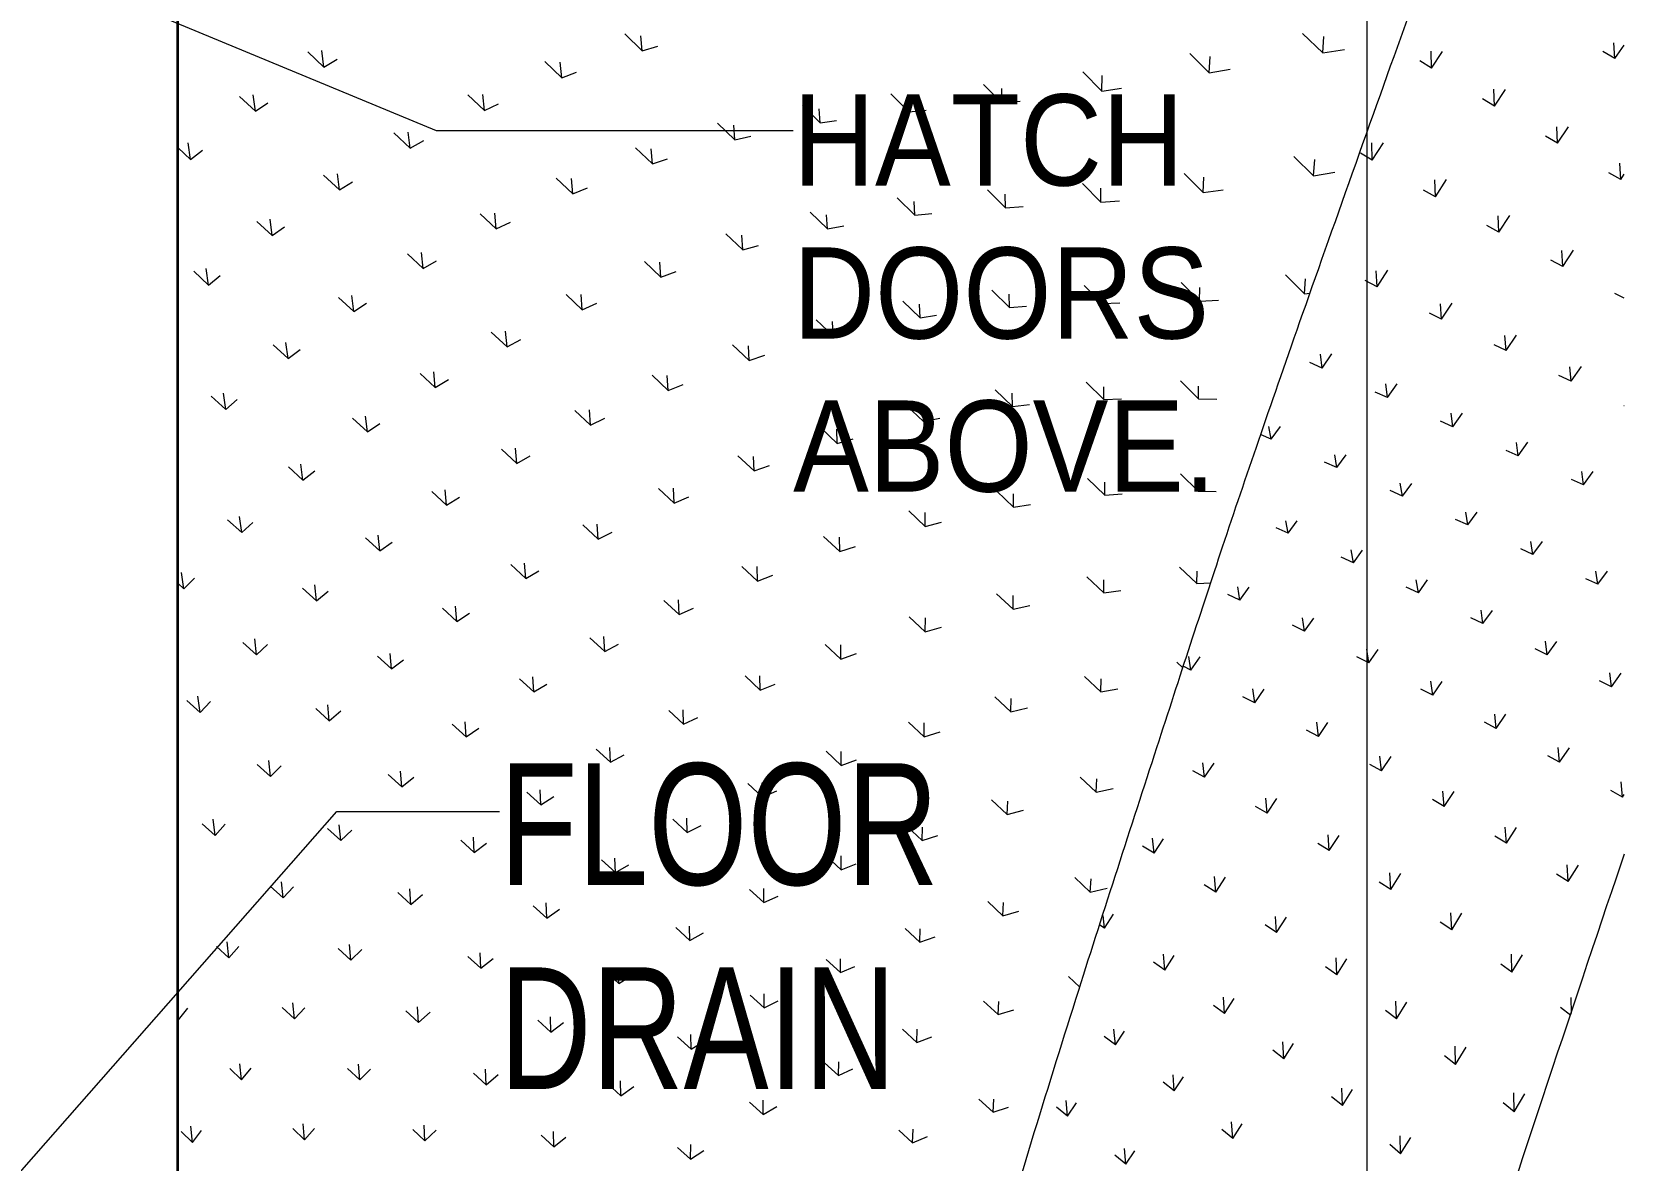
# Model space of a CAD drawing. Header units: millimetres. Extents: x 10569 to 232243, y -25347 to 80743.
# Drawn here: x 176888 to 181841, y 16097 to 19609 of the extents above; entities that cross this region are included whole.
import ezdxf

# ---------------------------------------------------------------- set-up
doc = ezdxf.new("R2010")
doc.units = ezdxf.units.MM
for name, color, linetype, lineweight in [('A-FLOR', 192, 'Continuous', 9), ('A-FLOR-PATT', 8, 'Continuous', 9), ('A-WALL', 113, 'Continuous', 20), ('G-ANNO-TEXT', 231, 'Continuous', 5)]:
    doc.layers.add(name, color=color, linetype=linetype, lineweight=lineweight)
doc.styles.add('Swis721 BT_6', font='swiss.ttf', dxfattribs={"width": 0.89, "height": 283.821263})
doc.styles.add('Swis721 BT_7', font='swiss.ttf', dxfattribs={"width": 0.75, "height": 378.428351})

# ---------------------------------------------------------------- blocks, each defined once
blk = doc.blocks.new('FP_806-Copy _2_ of PART PLAN OF D_C_S _ CABLE LEAD-IN PLAN')
at = {"layer": 'A-FLOR-PATT'}
for p, q in [((94084.1, 19550.2), (94030, 19602.3)), ((94084.1, 19550.2), (94079.6, 19596.9)), ((96200.7, 19543.5), (96138.2, 19604.1)), ((96200.7, 19543.5), (96204.2, 19594.1)), ((93093.8, 19499.3), (93043.5, 19546.7)), ((93093.8, 19499.3), (93087.2, 19550.3)), ((93093.8, 19499.3), (93135, 19523.8)), ((93833.8, 19466.2), (93780.9, 19516.5)), ((94084.1, 19550.2), (94132.1, 19563.8)), ((95847.9, 19481.2), (95787.1, 19541.2)), ((95847.9, 19481.2), (95850.6, 19532)), ((96200.7, 19543.5), (96268.5, 19554.3)), ((93833.8, 19466.2), (93829, 19514.2)), ((93833.8, 19466.2), (93880, 19483.4)), ((95513.9, 19424.7), (95454.8, 19483.9)), ((95513.9, 19424.7), (95515, 19473.2)), ((95847.9, 19481.2), (95912.8, 19493)), ((94913.6, 19359.9), (94857.2, 19415.8)), ((95203.6, 19387.1), (95145.9, 19445)), ((95203.6, 19387.1), (95202.5, 19432.1)), ((95513.9, 19424.7), (95574.8, 19434)), ((92880.8, 19361.5), (92831.8, 19407.4)), ((92880.8, 19361.5), (92873.7, 19413)), ((92880.8, 19361.5), (92919.9, 19388.2)), ((93592.9, 19364.3), (93541.3, 19413.1)), ((93592.9, 19364.3), (93587.7, 19413.4)), ((93592.9, 19364.3), (93637.3, 19384.7)), ((94638, 19325.7), (94582.8, 19379.7)), ((94638, 19325.7), (94634.8, 19369.5)), ((94913.6, 19359.9), (94911.1, 19403.3)), ((95203.6, 19387.1), (95260, 19392.8)), ((94372.4, 19272.7), (94318.4, 19324.7)), ((94372.4, 19272.7), (94368.8, 19318)), ((94638, 19325.7), (94688.8, 19333.3)), ((94913.6, 19359.9), (94966.7, 19365)), ((93362.1, 19247.2), (93311.8, 19294.4)), ((93362.1, 19247.2), (93356.4, 19297.1)), ((93362.1, 19247.2), (93404.6, 19270.2)), ((94372.4, 19272.7), (94421.6, 19284.4)), ((92678.9, 19211.7), (92640.1, 19247.9)), ((92678.9, 19211.7), (92671.2, 19263.8)), ((92678.9, 19211.7), (92715.9, 19240.7)), ((94115.5, 19198), (94062.7, 19248.2)), ((94115.5, 19198), (94111.6, 19244.7)), ((96171.7, 19160.9), (96111, 19220.9)), ((94115.5, 19198), (94163, 19213.5)), ((95828.9, 19108.8), (95769.9, 19168)), ((96171.7, 19160.9), (96175.7, 19211.3)), ((96171.7, 19160.9), (96238.3, 19172.1)), ((93142, 19116.9), (93093.1, 19162.7)), ((93142, 19116.9), (93135.8, 19167.4)), ((93142, 19116.9), (93182.4, 19142.2)), ((93867.8, 19104.7), (93816.3, 19153.3)), ((93867.8, 19104.7), (93863.6, 19152.6)), ((93867.8, 19104.7), (93913.5, 19123.4)), ((95510.9, 19078.9), (95453.3, 19136.6)), ((95510.9, 19078.9), (95510.8, 19122.7)), ((95828.9, 19108.8), (95831.1, 19156.6)), ((94932.4, 19038.4), (94877.2, 19092.2)), ((94932.4, 19038.4), (94930, 19080.6)), ((95214.3, 19061.6), (95157.9, 19117.5)), ((95214.3, 19061.6), (95212.7, 19103.6)), ((95510.9, 19078.9), (95568.7, 19082.9)), ((95828.9, 19108.8), (95891.4, 19117.1)), ((92933.1, 18974.7), (92885.4, 19019.1)), ((92933.1, 18974.7), (92926.3, 19025.8)), ((93630, 18995.4), (93579.8, 19042.6)), ((93630, 18995.4), (93625.3, 19044.2)), ((94660.4, 18995.6), (94606.5, 19047.5)), ((94660.4, 18995.6), (94657.7, 19039.5)), ((94932.4, 19038.4), (94984.4, 19043.9)), ((95214.3, 19061.6), (95268.6, 19064.8)), ((92933.1, 18974.7), (92971.4, 19002.2)), ((93630, 18995.4), (93673.8, 19017)), ((94396.9, 18930.2), (94344.2, 18980.4)), ((94396.9, 18930.2), (94393.9, 18975.7)), ((94660.4, 18995.6), (94710.8, 19005.4)), ((93402.8, 18872.7), (93397.6, 18922.1)), ((94396.9, 18930.2), (94445.7, 18944)), ((92735.2, 18820.8), (92727.9, 18872.4)), ((93402.8, 18872.7), (93354, 18918.4)), ((93402.8, 18872.7), (93444.6, 18896.6)), ((94142.4, 18845.4), (94090.9, 18893.9)), ((94142.4, 18845.4), (94139.1, 18892.1)), ((92735.2, 18820.8), (92688.8, 18863.7)), ((92735.2, 18820.8), (92771.5, 18850.6)), ((94142.4, 18845.4), (94189.4, 18862.6)), ((95817.9, 18771.1), (95760.4, 18828.7)), ((96143.5, 18793.2), (96084.6, 18852.3)), ((96143.5, 18793.2), (96146.9, 18840.1)), ((93186.9, 18738.1), (93139.3, 18782.4)), ((93186.9, 18738.1), (93181.1, 18788.1)), ((93897.6, 18744), (93847.4, 18791.1)), ((93897.6, 18744), (93893.9, 18791.7)), ((95226.5, 18751.5), (95171.3, 18805.3)), ((95226.5, 18751.5), (95224.9, 18792.2)), ((95514.6, 18763.9), (95458.3, 18819.7)), ((95514.6, 18763.9), (95513.9, 18804.4)), ((95817.9, 18771.1), (95818.8, 18813.6)), ((95817.9, 18771.1), (95877, 18773.4)), ((96143.5, 18793.2), (96161, 18795.1)), ((93186.9, 18738.1), (93226.5, 18764.2)), ((93897.6, 18744), (93942.7, 18764.1)), ((94948.1, 18719), (94894.2, 18770.8)), ((94948.1, 18719), (94946.3, 18761.5)), ((94948.1, 18719), (94999.7, 18727)), ((95226.5, 18751.5), (95279.6, 18755)), ((95514.6, 18763.9), (95570.1, 18765.1)), ((93663.4, 18628.8), (93614.5, 18674.5)), ((93663.4, 18628.8), (93659.1, 18677.2)), ((94678, 18662.8), (94625.3, 18712.9)), ((94678, 18662.8), (94676, 18707.1)), ((94678, 18662.8), (94728, 18675)), ((92982.2, 18592.1), (92935.9, 18634.9)), ((92982.2, 18592.1), (92975.9, 18642.5)), ((93663.4, 18628.8), (93706.4, 18651.3)), ((94416.7, 18586.4), (94365.3, 18635)), ((94416.7, 18586.4), (94414.3, 18632.1)), ((92982.2, 18592.1), (93019.8, 18620.3)), ((94416.7, 18586.4), (94465, 18602.2)), ((93440.4, 18501.8), (93392.9, 18546.1)), ((93440.4, 18501.8), (93435.6, 18550.7)), ((93440.4, 18501.8), (93481.4, 18526.5)), ((94164.8, 18492.9), (94114.7, 18539.9)), ((94164.8, 18492.9), (94162.1, 18539.6)), ((92788.3, 18433.8), (92743.2, 18475.1)), ((92788.3, 18433.8), (92781.4, 18484.9)), ((94164.8, 18492.9), (94211.3, 18511.6)), ((95235.5, 18442.8), (95181.7, 18494.5)), ((95235.5, 18442.8), (95234.6, 18484)), ((95520.2, 18465.2), (95465.2, 18518.8)), ((95520.2, 18465.2), (95519.6, 18504.4)), ((95814.7, 18466.7), (95758.4, 18522.4)), ((95814.7, 18466.7), (95814.8, 18505.7)), ((92788.3, 18433.8), (92823.8, 18464.4)), ((93923.5, 18385.3), (93874.8, 18430.9)), ((93923.5, 18385.3), (93920.3, 18432.7)), ((94958.8, 18395.9), (94906.2, 18445.9)), ((94958.8, 18395.9), (94957.7, 18438.9)), ((95235.5, 18442.8), (95288.3, 18449)), ((95520.2, 18465.2), (95574.6, 18466.6)), ((95814.7, 18466.7), (95871.4, 18465.9)), ((93229, 18363.7), (93182.7, 18406.5)), ((93229, 18363.7), (93223.6, 18413.1)), ((93229, 18363.7), (93267.8, 18390.5)), ((93923.5, 18385.3), (93967.9, 18406.4)), ((94690.6, 18327.9), (94639.3, 18376.4)), ((94958.8, 18395.9), (95010, 18406.4)), ((94690.6, 18327.9), (94689.2, 18372.4)), ((94690.6, 18327.9), (94740.2, 18342.1)), ((93693.6, 18265.9), (93646.2, 18310.1)), ((93693.6, 18265.9), (93689.8, 18313.7)), ((93693.6, 18265.9), (93735.8, 18289.1)), ((94431.7, 18242.2), (94381.7, 18289.2)), ((94431.7, 18242.2), (94430, 18287.8)), ((93028.4, 18213.4), (92983.4, 18254.7)), ((93028.4, 18213.4), (93022.4, 18263.4)), ((93028.4, 18213.4), (93065.2, 18242.6)), ((94431.7, 18242.2), (94479.5, 18259.5)), ((95813.7, 18179.3), (95758.7, 18232.9)), ((93475.4, 18135.7), (93429.2, 18178.4)), ((93475.4, 18135.7), (93470.9, 18184)), ((94183.4, 18142.1), (94134.7, 18187.7)), ((94183.4, 18142.1), (94181.1, 18188.5)), ((95239.2, 18129.4), (95186.7, 18179.3)), ((95522.6, 18167.1), (95468.8, 18218.8)), ((95522.6, 18167.1), (95522.6, 18207)), ((95813.7, 18179.3), (95813.9, 18217.1)), ((95813.7, 18179.3), (95869.2, 18178.8)), ((93475.4, 18135.7), (93515.4, 18161)), ((94183.4, 18142.1), (94229.1, 18161.8)), ((95239.2, 18129.4), (95239.1, 18171.2)), ((95239.2, 18129.4), (95291.7, 18138.2)), ((95522.6, 18167.1), (95576.6, 18171.4)), ((92838.2, 18050.4), (92794.4, 18090.2)), ((92838.2, 18050.4), (92831.7, 18101)), ((92838.2, 18050.4), (92873, 18081.9)), ((94964.2, 18069.8), (94912.9, 18118.2)), ((94964.2, 18069.8), (94963.8, 18113.2)), ((94964.2, 18069.8), (95015.1, 18082.5)), ((93268.2, 17993.4), (93223.2, 18034.7)), ((93268.2, 17993.4), (93263.1, 18042.3)), ((93946.5, 18030.4), (93899.1, 18074.5)), ((93946.5, 18030.4), (93943.6, 18077.1)), ((93946.5, 18030.4), (93990, 18052.1)), ((94698.3, 17991.9), (94648.3, 18038.8)), ((94698.3, 17991.9), (94697.5, 18036.4)), ((93268.2, 17993.4), (93306.2, 18021.1)), ((94698.3, 17991.9), (94747.4, 18007.7)), ((93721.5, 17908.1), (93675.4, 17950.8)), ((93721.5, 17908.1), (93717.9, 17955.3)), ((93721.5, 17908.1), (93762.8, 17931.9)), ((94442.9, 17899.3), (94394.2, 17944.8)), ((94442.9, 17899.3), (94441.6, 17944.6)), ((95809.4, 17891.9), (95755.6, 17943.4)), ((95809.4, 17891.9), (95810.3, 17930.4)), ((92658.3, 17875.2), (92640.1, 17891.7)), ((92658.3, 17875.2), (92651.4, 17926.4)), ((92658.3, 17875.2), (92691.2, 17908.9)), ((93071.3, 17838), (93065.8, 17887.7)), ((94442.9, 17899.3), (94489.9, 17917.6)), ((95519.4, 17863.3), (95466.9, 17913.1)), ((95519.4, 17863.3), (95520.1, 17903.8)), ((95809.4, 17891.9), (95852.2, 17893.9)), ((93071.3, 17838), (93027.6, 17877.8)), ((93071.3, 17838), (93107.4, 17868.2)), ((94199, 17795.2), (94151.7, 17839.3)), ((94199, 17795.2), (94197.1, 17840.9)), ((95237.5, 17812), (95186.3, 17860.3)), ((95237.5, 17812), (95238, 17854.3)), ((95519.4, 17863.3), (95573.1, 17870.5)), ((93507.6, 17773.8), (93462.8, 17815)), ((93507.6, 17773.8), (93503.5, 17821.6)), ((93507.6, 17773.8), (93546.9, 17800)), ((94199, 17795.2), (94243.8, 17815.5)), ((94964.5, 17741.9), (94914.7, 17788.7)), ((94964.5, 17741.9), (94964.8, 17785.4)), ((95237.5, 17812), (95289.7, 17823.2)), ((94964.5, 17741.9), (95015, 17756.3)), ((92884.7, 17669.8), (92842.2, 17708.3)), ((92884.7, 17669.8), (92878.7, 17720.1)), ((92884.7, 17669.8), (92918.9, 17702.2)), ((93967.3, 17680.9), (93921.2, 17723.5)), ((93967.3, 17680.9), (93964.7, 17726.9)), ((93967.3, 17680.9), (94009.8, 17703.2)), ((94702, 17656.9), (94653.5, 17702.3)), ((94702, 17656.9), (94701.7, 17701.1)), ((93304.1, 17626.1), (93260.5, 17665.8)), ((93304.1, 17626.1), (93299.6, 17674.7)), ((93304.1, 17626.1), (93341.5, 17654.8)), ((94702, 17656.9), (94750.4, 17673.8)), ((95765.6, 17629.5), (95746.7, 17647.4)), ((93746.8, 17554.6), (93702, 17595.7)), ((93746.8, 17554.6), (93743.6, 17601.3)), ((94451.2, 17560.4), (94404, 17604.4)), ((94451.2, 17560.4), (94450.3, 17605)), ((95510.4, 17554.7), (95459.3, 17602.9)), ((95510.4, 17554.7), (95511.9, 17595.8)), ((92708.6, 17490.4), (92702.1, 17541.3)), ((93746.8, 17554.6), (93787.3, 17579.3)), ((94451.2, 17560.4), (94497.3, 17579.2)), ((95230.4, 17492.3), (95180.6, 17539.1)), ((95230.4, 17492.3), (95231.6, 17534.7)), ((95510.4, 17554.7), (95563.9, 17564.3)), ((92708.6, 17490.4), (92667.5, 17527.8)), ((92708.6, 17490.4), (92740.8, 17524.8)), ((93110.7, 17464.6), (93068.3, 17503.1)), ((93110.7, 17464.6), (93105.7, 17514.1)), ((93110.7, 17464.6), (93146.2, 17495.9)), ((94212.8, 17454.1), (94166.8, 17496.6)), ((94212.8, 17454.1), (94211, 17499)), ((95230.4, 17492.3), (95282.2, 17505.3)), ((93536.6, 17414.4), (93493.1, 17454.1)), ((93536.6, 17414.4), (93533, 17462)), ((93536.6, 17414.4), (93575.3, 17441.8)), ((94212.8, 17454.1), (94256.6, 17474.8)), ((94960.9, 17414.8), (94912.4, 17460.2)), ((94960.9, 17414.8), (94961.5, 17458)), ((94960.9, 17414.8), (95010.6, 17430.3)), ((92927.5, 17291), (92922.1, 17341.2)), ((93985.6, 17335.8), (93940.9, 17376.8)), ((93985.6, 17335.8), (93983.4, 17381.4)), ((93985.6, 17335.8), (94027.4, 17359)), ((94703.1, 17326), (94655.9, 17369.9)), ((94703.1, 17326), (94703.1, 17369.5)), ((94703.1, 17326), (94750.5, 17343.4)), ((92927.5, 17291), (92886.5, 17328.4)), ((92927.5, 17291), (92961.1, 17324.4)), ((93336.4, 17259.8), (93294.1, 17298.2)), ((93336.4, 17259.8), (93332.3, 17308.4)), ((93336.4, 17259.8), (93373.2, 17289.9)), ((95496, 17243), (95446.2, 17289.7)), ((93768.8, 17203.1), (93725.3, 17242.7)), ((93768.8, 17203.1), (93766.1, 17249.7)), ((94457.9, 17227.6), (94412, 17270)), ((94457.9, 17227.6), (94457.1, 17271.4)), ((94457.9, 17227.6), (94503, 17246.9)), ((95496, 17243), (95498.2, 17284.4)), ((95496, 17243), (95549.1, 17254.6)), ((93768.8, 17203.1), (93808.7, 17229.2)), ((95219.4, 17173.1), (95170.9, 17218.4)), ((95219.4, 17173.1), (95221, 17215.2)), ((95219.4, 17173.1), (95270.4, 17187.2)), ((92755.3, 17107.8), (92715.6, 17144.3)), ((92755.3, 17107.8), (92749.3, 17158.4)), ((92755.3, 17107.8), (92786.7, 17142.8)), ((93146.2, 17092), (93141.7, 17141.4)), ((94224.2, 17117.3), (94179.5, 17158.2)), ((94224.2, 17117.3), (94222.8, 17161.8)), ((94224.2, 17117.3), (94267.2, 17139)), ((93146.2, 17092), (93105.2, 17129.3)), ((93146.2, 17092), (93181, 17124.3)), ((93561.7, 17055.3), (93519.5, 17093.6)), ((93561.7, 17055.3), (93558.7, 17103)), ((94954.7, 17091.9), (94907.6, 17135.8)), ((94954.7, 17091.9), (94955.6, 17134.3)), ((94954.7, 17091.9), (95003.4, 17107.8)), ((93561.7, 17055.3), (93599.8, 17084.2)), ((94702.7, 17001.5), (94656.9, 17043.9)), ((94702.7, 17001.5), (94702.9, 17044.2)), ((94000.7, 16992.2), (93957.2, 17031.7)), ((94000.7, 16992.2), (93998.9, 17037.8)), ((94000.7, 16992.2), (94041.9, 17016.9)), ((94702.7, 17001.5), (94749.1, 17019.3)), ((92966.7, 16913.6), (92927.1, 16950)), ((92966.7, 16913.6), (92961.7, 16963.6)), ((92966.7, 16913.6), (92999.5, 16947.7)), ((93364.5, 16893.1), (93361, 16941.8)), ((94462.4, 16899.2), (94417.7, 16940)), ((94462.4, 16899.2), (94462, 16942.6)), ((95477.5, 16931.7), (95429.2, 16977)), ((95477.5, 16931.7), (95480.2, 16972.8)), ((95477.5, 16931.7), (95529.9, 16944.4)), ((93364.5, 16893.1), (93323.6, 16930.4)), ((93364.5, 16893.1), (93400.7, 16924.5)), ((93786.8, 16851), (93784.7, 16897.9)), ((94462.4, 16899.2), (94506.6, 16919.4)), ((95205.9, 16858.2), (95158.8, 16902)), ((95205.9, 16858.2), (95207.8, 16899.6)), ((93786.8, 16851), (93744.6, 16889.3)), ((93786.8, 16851), (93826.2, 16878.7)), ((95205.9, 16858.2), (95255.9, 16872.7)), ((94232.2, 16781.6), (94188.9, 16821.1)), ((94232.2, 16781.6), (94231.4, 16826.2)), ((94232.2, 16781.6), (94274.7, 16804.9)), ((94947.3, 16775.8), (94901.4, 16818.1)), ((94947.3, 16775.8), (94948.3, 16817.4)), ((94947.3, 16775.8), (94994.8, 16792.1)), ((92798.4, 16727), (92760.2, 16762.6)), ((92798.4, 16727), (92792.9, 16777.4)), ((92798.4, 16727), (92829.1, 16762.5)), ((93177.7, 16719.5), (93138.1, 16755.9)), ((93177.7, 16719.5), (93173.7, 16768.9)), ((93177.7, 16719.5), (93211.9, 16752.8)), ((93582.4, 16694.5), (93579.9, 16742.5)), ((93582.4, 16694.5), (93541.6, 16731.8)), ((93582.4, 16694.5), (93620, 16724.9)), ((94011.5, 16647.1), (94010.3, 16693)), ((94700.3, 16681.4), (94655.7, 16722.2)), ((94700.3, 16681.4), (94700.8, 16723.8)), ((94700.3, 16681.4), (94745.8, 16700.2)), ((94011.5, 16647.1), (93969.4, 16685.3)), ((94011.5, 16647.1), (94052.2, 16673.6)), ((95444.8, 16636.1), (95409.8, 16668.6)), ((94463.5, 16571.4), (94420.1, 16610.7)), ((94463.5, 16571.4), (94463.6, 16614.9)), ((94463.5, 16571.4), (94507.2, 16593.3)), ((95191.5, 16550.5), (95145.7, 16592.7)), ((92641.7, 16534), (92640.2, 16547.2)), ((92641.7, 16534), (92670.2, 16570.6)), ((93002, 16536.9), (92963.8, 16572.6)), ((93002, 16536.9), (92997.5, 16586.8)), ((93002, 16536.9), (93034.1, 16571.8)), ((93388.3, 16525.7), (93348.9, 16562)), ((93388.3, 16525.7), (93385.4, 16574.4)), ((93388.3, 16525.7), (93423.9, 16558.1)), ((93800, 16496.2), (93798.5, 16543.4)), ((95191.5, 16550.5), (95193.5, 16591)), ((95191.5, 16550.5), (95240.3, 16565.2)), ((92641.7, 16534), (92640.2, 16535.5)), ((93800, 16496.2), (93759.2, 16533.4)), ((93800, 16496.2), (93838.9, 16525.6)), ((94937.9, 16464), (94893.3, 16504.8)), ((94937.9, 16464), (94939.3, 16505.3)), ((94235.8, 16443.4), (94193.8, 16481.6)), ((94235.8, 16443.4), (94235.7, 16488.5)), ((94235.8, 16443.4), (94277.9, 16468.8)), ((94937.9, 16464), (94984.6, 16481.4)), ((92837.8, 16347.4), (92832.8, 16397.7)), ((93205.2, 16347.1), (93201.8, 16396.5)), ((94694.4, 16361.4), (94651.1, 16400.8)), ((94694.4, 16361.4), (94695.4, 16404)), ((92837.8, 16347.4), (92801.1, 16382.4)), ((92837.8, 16347.4), (92867.7, 16383.4)), ((93205.2, 16347.1), (93167.1, 16382.7)), ((93205.2, 16347.1), (93238.7, 16381.2)), ((93598.7, 16332), (93559.2, 16368.3)), ((93598.7, 16332), (93596.8, 16380.2)), ((93598.7, 16332), (93635.6, 16363.7)), ((94017.3, 16298.1), (94016.8, 16344.6)), ((94694.4, 16361.4), (94739.3, 16382)), ((94017.3, 16298.1), (93976.6, 16335.2)), ((94017.3, 16298.1), (94057.5, 16326.5)), ((94459.9, 16240.1), (94417.9, 16278.2)), ((94459.9, 16240.1), (94460.7, 16284.3)), ((94459.9, 16240.1), (94503.2, 16264.3)), ((95175.1, 16247), (95130.7, 16287.7)), ((95175.1, 16247), (95177.5, 16287.2)), ((95175.1, 16247), (95223.1, 16262.9)), ((92685.4, 16152.5), (92679.8, 16203)), ((93033.5, 16160.9), (93029.6, 16210.8)), ((93033.5, 16160.9), (93064.8, 16196.3)), ((93408.1, 16157.4), (93405.7, 16206.3)), ((92685.4, 16152.5), (92650.1, 16186.9)), ((92685.4, 16152.5), (92713.1, 16189.4)), ((93033.5, 16160.9), (92996.9, 16195.9)), ((93408.1, 16157.4), (93370.1, 16192.9)), ((93408.1, 16157.4), (93443, 16190.8)), ((93808.6, 16138.6), (93769.3, 16174.9)), ((93808.6, 16138.6), (93807.7, 16186.2)), ((93808.6, 16138.6), (93846.9, 16169.4)), ((94925, 16151.9), (94881.8, 16191.1)), ((94925, 16151.9), (94926.9, 16193.5)), ((94925, 16151.9), (94971.2, 16171.1)), ((94234.2, 16100.3), (94193.6, 16137.3)), ((94234.2, 16100.3), (94234.7, 16146)), ((94234.2, 16100.3), (94275.8, 16127.7))]:
    blk.add_line(p, q, dxfattribs=at)
blk = doc.blocks.new('FP_809-Copy _2_ of PART PLAN OF D_C_S _ CABLE LEAD-IN PLAN')
at = {"layer": 'A-FLOR-PATT'}
for p, q in [((97109.2, 19525.8), (97106.2, 19574.2)), ((97109.2, 19525.8), (97138.3, 19567.6)), ((96539.5, 19496), (96502.9, 19518.4)), ((96539.5, 19496), (96537.7, 19548.5)), ((96539.5, 19496), (96573.5, 19547.7)), ((97109.2, 19525.8), (97072.4, 19547.5)), ((96734.8, 19377.9), (96733, 19430)), ((96734.8, 19377.9), (96768.8, 19429.4)), ((96734.8, 19377.9), (96698.2, 19399.9)), ((96930.8, 19262.2), (96894, 19283.7)), ((96930.8, 19262.2), (96928.8, 19313.6)), ((96930.8, 19262.2), (96964.7, 19313.2)), ((96354.6, 19209.1), (96317.9, 19230.8)), ((96354.6, 19209.1), (96353.4, 19263.2)), ((96354.6, 19209.1), (96389.5, 19263.8)), ((97127.5, 19149.3), (97090.5, 19170.3)), ((97127.5, 19149.3), (97125.2, 19199.7)), ((96551.2, 19095.4), (96549.5, 19148.2)), ((96551.2, 19095.4), (96585.7, 19148.9)), ((97127.5, 19149.3), (97138.3, 19165.5)), ((96551.2, 19095.4), (96514.3, 19116.5)), ((96748.8, 18985.4), (96746.7, 19036.7)), ((96748.8, 18985.4), (96782.9, 19037.4)), ((96748.8, 18985.4), (96711.6, 19005.7)), ((96947.3, 18878.8), (96944.8, 18928.7)), ((96947.3, 18878.8), (96981, 18929.5)), ((96947.3, 18878.8), (96910, 18898.5)), ((96369.6, 18815.7), (96332.2, 18835)), ((96369.6, 18815.7), (96366.8, 18865.6)), ((96369.6, 18815.7), (96403.1, 18866.8)), ((97138.3, 18780), (97109.4, 18794.8)), ((96570.1, 18714.7), (96532.4, 18733.4)), ((96570.1, 18714.7), (96566.7, 18762.8)), ((96570.1, 18714.7), (96603, 18764)), ((96771.4, 18616.9), (96733.6, 18635)), ((96771.4, 18616.9), (96767.5, 18663.4)), ((96771.4, 18616.9), (96803.7, 18664.5)), ((96198.5, 18562.2), (96160.4, 18579.6)), ((96198.5, 18562.2), (96193.5, 18606.1)), ((96198.5, 18562.2), (96229.5, 18606.9)), ((96973.4, 18521.6), (96935.5, 18539.3)), ((96973.4, 18521.6), (96969.1, 18566.7)), ((96973.4, 18521.6), (97005.3, 18567.7)), ((96401.9, 18470.5), (96363.8, 18487.6)), ((96401.9, 18470.5), (96396.6, 18513.3)), ((96401.9, 18470.5), (96432.5, 18513.9)), ((97138.3, 18445.1), (97137.7, 18445.3)), ((96040.2, 18341.4), (96033.5, 18381)), ((96040.2, 18341.4), (96069.1, 18380.9)), ((96605.5, 18379.8), (96567.3, 18396.8)), ((96605.5, 18379.8), (96599.9, 18421.8)), ((96605.5, 18379.8), (96635.8, 18422.3)), ((96040.2, 18341.4), (96008.8, 18354.9)), ((96809, 18289.5), (96803.3, 18331)), ((96809, 18289.5), (96839.1, 18331.4)), ((96244.7, 18253.3), (96238, 18292.7)), ((96244.7, 18253.3), (96273.5, 18292.6)), ((96809, 18289.5), (96770.8, 18306.4)), ((96244.7, 18253.3), (96206.4, 18269.8)), ((97012.2, 18198.9), (97006.5, 18240.3)), ((97012.2, 18198.9), (97042.3, 18240.5)), ((96448.6, 18164.3), (96410.4, 18181.1)), ((96448.6, 18164.3), (96442, 18203.9)), ((96448.6, 18164.3), (96477.6, 18203.7)), ((97012.2, 18198.9), (96974.1, 18215.9)), ((96093.5, 18048.6), (96086.4, 18087.5)), ((96093.5, 18048.6), (96121.6, 18086.7)), ((96652, 18074.2), (96613.9, 18091.2)), ((96652, 18074.2), (96645.6, 18114.2)), ((96652, 18074.2), (96681, 18113.8)), ((96093.5, 18048.6), (96055.4, 18065.5)), ((96296.3, 17956.8), (96289.6, 17996.6)), ((96296.3, 17956.8), (96324.8, 17995.8)), ((96854.6, 17982.7), (96816.7, 17999.9)), ((96854.6, 17982.7), (96848.5, 18023.2)), ((96854.6, 17982.7), (96883.9, 18022.7)), ((96296.3, 17956.8), (96258.4, 17974.2)), ((97056.5, 17889.5), (97050.6, 17930.6)), ((97056.5, 17889.5), (97086, 17930.2)), ((95943, 17840.4), (95936.4, 17881.2)), ((95943, 17840.4), (95971.4, 17880.2)), ((96498.2, 17863.1), (96460.4, 17880.8)), ((96498.2, 17863.1), (96491.8, 17903.8)), ((96498.2, 17863.1), (96527, 17903)), ((97056.5, 17889.5), (97018.7, 17907.1)), ((95943, 17840.4), (95905.3, 17858.3)), ((96143.8, 17743.6), (96137.5, 17785.2)), ((96143.8, 17743.6), (96172.6, 17784.3)), ((96699.2, 17767.5), (96661.6, 17785.6)), ((96699.2, 17767.5), (96693.2, 17809.1)), ((96699.2, 17767.5), (96728.4, 17808.3)), ((96143.8, 17743.6), (96106.3, 17761.9)), ((96343.7, 17644.8), (96337.8, 17687.5)), ((96343.7, 17644.8), (96372.8, 17686.5)), ((96899.3, 17670), (96861.9, 17688.4)), ((96899.3, 17670), (96893.7, 17712.5)), ((96899.3, 17670), (96928.9, 17711.7)), ((95790.9, 17622.5), (95768.3, 17633.9)), ((95790.9, 17622.5), (95784.7, 17665.1)), ((95790.9, 17622.5), (95819.6, 17664)), ((96343.7, 17644.8), (96306.3, 17663.5)), ((96542.7, 17544.1), (96537.2, 17587.7)), ((96542.7, 17544.1), (96572.2, 17586.8)), ((97098.6, 17570.7), (97061.3, 17589.5)), ((97098.6, 17570.7), (97093.3, 17614.1)), ((97098.6, 17570.7), (97128.5, 17613.3)), ((95989.6, 17520.5), (95952.4, 17539.8)), ((95989.6, 17520.5), (95983.8, 17564.2)), ((95989.6, 17520.5), (96018.7, 17563.1)), ((96542.7, 17544.1), (96505.5, 17563.2)), ((96740.6, 17441.2), (96735.6, 17485.9)), ((96740.6, 17441.2), (96770.6, 17485.1)), ((96187.2, 17416.1), (96150.2, 17435.9)), ((96187.2, 17416.1), (96181.9, 17461)), ((96187.2, 17416.1), (96216.7, 17459.8)), ((96740.6, 17441.2), (96703.6, 17460.7)), ((96383.6, 17308.9), (96378.8, 17355.1)), ((96383.6, 17308.9), (96413.6, 17354)), ((96937.4, 17335.8), (96900.6, 17355.7)), ((96937.4, 17335.8), (96932.9, 17381.8)), ((96937.4, 17335.8), (96967.9, 17380.9)), ((95833.4, 17288.9), (95796.8, 17309.4)), ((95833.4, 17288.9), (95828.2, 17334.4)), ((95833.4, 17288.9), (95862.8, 17332.8)), ((96383.6, 17308.9), (96346.8, 17329.3)), ((96578.6, 17198.4), (96574.5, 17246.2)), ((96578.6, 17198.4), (96609.3, 17245.1)), ((97133, 17227.4), (97096.5, 17247.9)), ((97133, 17227.4), (97129.1, 17274.9)), ((96028.1, 17177), (95991.7, 17198.3)), ((96028.1, 17177), (96023.5, 17224.1)), ((96028.1, 17177), (96058.1, 17222.5)), ((96578.6, 17198.4), (96542.1, 17219.4)), ((97133, 17227.4), (97138.3, 17235.3)), ((95676.4, 17052.8), (95671.7, 17099.6)), ((95676.4, 17052.8), (95705.8, 17097)), ((96221.1, 17060.9), (96217.3, 17109.9)), ((96221.1, 17060.9), (96251.8, 17108.3)), ((96772.1, 17084), (96735.9, 17105.8)), ((96772.1, 17084), (96768.7, 17133.7)), ((96772.1, 17084), (96803.5, 17132.7)), ((95676.4, 17052.8), (95640.4, 17074.9)), ((96221.1, 17060.9), (96185.1, 17083)), ((96412.4, 16940.1), (96409.3, 16991.2)), ((96412.4, 16940.1), (96443.8, 16989.5)), ((96963.8, 16965), (96961.2, 17017)), ((96963.8, 16965), (96996, 17016)), ((95867.8, 16931.7), (95832, 16954.8)), ((95867.8, 16931.7), (95863.7, 16980.4)), ((95867.8, 16931.7), (95897.8, 16977.7)), ((96412.4, 16940.1), (96376.7, 16963.1)), ((96963.8, 16965), (96928, 16987.7)), ((95521.4, 16819.6), (95517.4, 16859.4)), ((95521.4, 16819.6), (95550.2, 16862.8)), ((96057.2, 16805.6), (96053.8, 16856.3)), ((96057.2, 16805.6), (96087.9, 16853.5)), ((96601.8, 16814.2), (96599.5, 16867.5)), ((96601.8, 16814.2), (96633.9, 16865.7)), ((95521.4, 16819.6), (95507.6, 16828.9)), ((96057.2, 16805.6), (96021.8, 16829.6)), ((96601.8, 16814.2), (96566.4, 16838.2)), ((95709.4, 16689.1), (95674.3, 16714)), ((95709.4, 16689.1), (95705.3, 16738.3)), ((95709.4, 16689.1), (95738.8, 16734)), ((96244.7, 16674.2), (96209.7, 16699.3)), ((96244.7, 16674.2), (96242.1, 16727)), ((96244.7, 16674.2), (96276.1, 16724.1)), ((96789.2, 16682.9), (96754.2, 16707.9)), ((96789.2, 16682.9), (96787.7, 16738.5)), ((96789.2, 16682.9), (96822.1, 16736.7)), ((95895.5, 16553.5), (95892, 16604.5)), ((95895.5, 16553.5), (95925.5, 16600.1)), ((96430.3, 16537.5), (96428.4, 16592.3)), ((96974.5, 16553.8), (96973.9, 16603.9)), ((95895.5, 16553.5), (95860.7, 16579.3)), ((96430.3, 16537.5), (96395.7, 16563.6)), ((96430.3, 16537.5), (96462.3, 16589.3)), ((96972.5, 16547.6), (96940, 16572.1)), ((95555.7, 16456.4), (95551.2, 16505.1)), ((95555.7, 16456.4), (95584, 16499.1)), ((95555.7, 16456.4), (95521.1, 16482.8)), ((96079.7, 16412.9), (96077, 16465.7)), ((96079.7, 16412.9), (96110.3, 16461)), ((96614, 16395.5), (96612.8, 16452.3)), ((96614, 16395.5), (96646.6, 16449.1)), ((96079.7, 16412.9), (96045.3, 16439.6)), ((96614, 16395.5), (96579.7, 16422.5)), ((95738.9, 16312.8), (95735.1, 16363.1)), ((95738.9, 16312.8), (95767.8, 16356.9)), ((95738.9, 16312.8), (95704.7, 16340.1)), ((96262.2, 16267.4), (96228.1, 16295)), ((96262.2, 16267.4), (96260, 16321.9)), ((96262.2, 16267.4), (96293.3, 16317)), ((96795.7, 16248.3), (96795.2, 16307)), ((96795.7, 16248.3), (96829, 16303.6)), ((95407.1, 16234.4), (95373, 16262.2)), ((95407.1, 16234.4), (95402.4, 16283)), ((95407.1, 16234.4), (95434.7, 16275.5)), ((96795.7, 16248.3), (96761.8, 16276.3)), ((95920.6, 16165), (95917.3, 16216.7)), ((95920.6, 16165), (95949.9, 16210.3)), ((95920.6, 16165), (95886.7, 16193)), ((96443, 16117.5), (96441.4, 16173.4)), ((96443, 16117.5), (96474.6, 16168.3)), ((95588.1, 16084.7), (95554.3, 16113)), ((95588.1, 16084.7), (95583.9, 16134.3)), ((95588.1, 16084.7), (95616, 16126.7)), ((96443, 16117.5), (96409.3, 16145.9))]:
    blk.add_line(p, q, dxfattribs=at)

msp = doc.modelspace()

# ---------------------------------------------------------------- linework, layer by layer
at = {"layer": 'A-FLOR', "color": 53, "lineweight": 15}
msp.add_line((181042.01041, 3937.14312), (181042.01041, 23220.76618), dxfattribs=at)
at = {"layer": 'A-FLOR'}
for points, knots in [([(181841.01542, 21448.12024), (181823.50695, 21403.49671), (181703.72987, 21097.33982), (181469.2877, 20486.45602), (181197.29725, 19739.00711), (180807.43028, 18641.12159), (180604.63894, 18052.04007), (180380.91923, 17363.33909), (180122.69689, 16568.42487), (179860.5201, 15710.67039), (179524.22698, 14569.4001), (179177.43914, 13329.03446), (178969.68348, 12553.46852), (178748.15044, 11645.20971), (178543.90094, 10717.53495), (178403.98832, 9997.36072), (178335.87386, 9567.49081), (178275.6184, 9139.59308), (178246.20955, 8908.45486)], [146.5115526305, 146.5115526305, 146.5115526305, 146.5115526305, 146.9842487516, 149.7477417167, 152.8710327831, 155.6952478321, 158.4415493634, 160.8279183117, 163.5137315081, 166.7085993566, 170.3977282731, 173.9840829727, 177.2917672061, 180.2299639644, 183.0922759073, 185.4271984576, 187.5861070317, 189.8046425141, 189.8046425141, 189.8046425141, 189.8046425141]), ([(181841.0169, 17049.90996), (181832.69274, 17025.34222), (181672.79095, 16552.7058), (181288.48046, 15391.27254), (181064.56601, 14677.28912), (180783.63075, 13727.25005), (180565.6033, 12957.02732), (180349.25687, 12148.98476), (180127.72434, 11259.73178), (179914.68841, 10336.15476), (179810.87933, 9847.30532), (179726.86945, 9414.66409), (179662.05465, 9004.92539), (179607.93641, 8535.86335), (179593.72767, 8300.69616), (179583.74031, 8013.09684), (179587.04197, 7826.02392), (179602.58547, 7530.53213), (179641.20996, 7216.46554), (179704.95948, 6869.7823), (179752.99917, 6702.37934), (179853.02457, 6394.70441), (179928.20948, 6190.01939), (179968.47293, 6077.388)], [88.351049563, 88.351049563, 88.351049563, 88.351049563, 88.5739935232, 92.5835625461, 96.5449138638, 99.3207100258, 102.1929498492, 104.984003146, 107.9361103254, 110.5201242415, 112.5841571659, 114.0655925609, 115.5168852373, 116.7439619213, 117.8321531365, 118.6087429438, 119.4512490744, 120.3250828263, 121.3797012231, 122.301253482, 123.2448037949, 124.1695396625, 125.1734564309, 125.1734564309, 125.1734564309, 125.1734564309])]:
    msp.add_open_spline(points, degree=3, knots=knots, dxfattribs=at)
at = {"layer": 'A-WALL', "lineweight": 35}
msp.add_line((177342.01041, 4657.48546), (177342.01041, 19682.31879), dxfattribs=at)
at = {"layer": 'G-ANNO-TEXT', "color": 60}
for p, q in [((174869.99744, 20662.39361), (178145.91889, 19301.47736)), ((178145.91889, 19301.47736), (179256.20647, 19301.47736)), ((176546.46335, 15714.48085), (177836.59044, 17182.05802)), ((177836.59044, 17182.05802), (178342.90233, 17182.05802))]:
    msp.add_line(p, q, dxfattribs=at)

# ---------------------------------------------------------------- block references
at = {"layer": 'A-FLOR'}
for name in ['FP_806-Copy _2_ of PART PLAN OF D_C_S _ CABLE LEAD-IN PLAN', 'FP_809-Copy _2_ of PART PLAN OF D_C_S _ CABLE LEAD-IN PLAN']:
    msp.add_blockref(name, (84702.71744, 0), dxfattribs=at)

# ---------------------------------------------------------------- texts
at = {"layer": 'G-ANNO-TEXT', "color": 7, "attachment_point": 1, "line_spacing_factor": 1.00667}
for s, insert, char_height, width, style in [('HATCH\\PDOORS\\PABOVE.', (179256.20647, 19414.34625), 283.821263, 1504.8, 'Swis721 BT_6'), ('FLOOR\\PDRAIN', (178342.90233, 17332.54986), 378.428351, 1569.6, 'Swis721 BT_7')]:
    msp.add_mtext(s, dxfattribs=dict(at, insert=insert, char_height=char_height, width=width, style=style))

doc.saveas('drawing.dxf')
